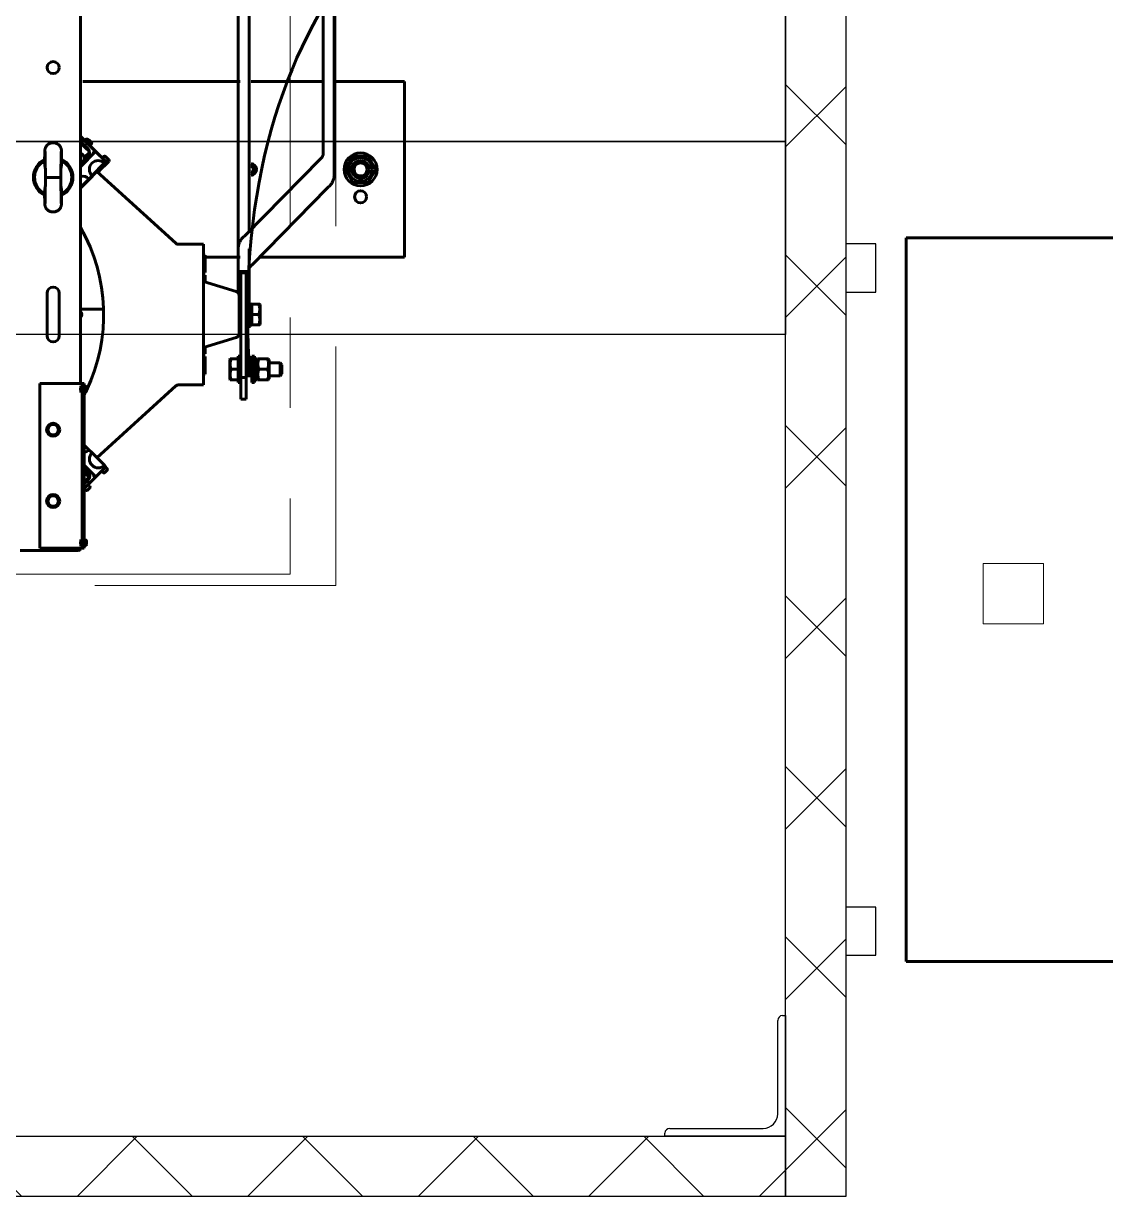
# Model space of a CAD drawing. Header units: millimetres. Extents: x 0 to 1680, y 0 to 594.
# Drawn here: x 119.78 to 137.73, y 479.83 to 499.33 of the extents above; entities that cross this region are included whole.
import ezdxf

# ---------------------------------------------------------------- set-up
doc = ezdxf.new("R2010")
doc.units = ezdxf.units.MM
for name, pattern in [('K5LT32792', [0]), ('K5LT32794', [0]), ('K5LT_AXLED', [13.35, 8.85, -1.5, 1.5, -1.5]), ('K5LT_BASIC', [0]), ('K5LT_DASHED', [6, 4, -2]), ('K5LT_REINFORCED', [0])]:
    doc.linetypes.add(name, pattern=pattern)
doc.layers.add('Системный слой', color=7, linetype='Continuous')
pattern_1 = [(45, (0, 0), (-1.4142136, 1.4142136), []), (135, (0, 0), (-1.4142136, -1.4142136), [])]

# ---------------------------------------------------------------- blocks, each defined once
blk = doc.blocks.new('U9')
at = {"layer": 'Системный слой', "color": 150, "linetype": 'K5LT_BASIC', "lineweight": 25, "true_color": 0x0080ff}
for p, q in [((100.018, 500.577), (132.418, 500.577)), ((100.018, 497.377), (100.018, 500.577)), ((132.418, 500.577), (132.418, 497.377)), ((132.418, 497.377), (100.018, 497.377))]:
    blk.add_line(p, q, dxfattribs=at)
blk = doc.blocks.new('U11')
at = {"layer": 'Системный слой', "color": 150, "linetype": 'K5LT_BASIC', "lineweight": 25, "true_color": 0x0080ff}
for p, q in [((100.018, 497.377), (132.418, 497.377)), ((100.018, 494.177), (100.018, 497.377)), ((132.418, 497.377), (132.418, 494.177)), ((132.418, 494.177), (100.018, 494.177))]:
    blk.add_line(p, q, dxfattribs=at)
blk = doc.blocks.new('U12')
at = {"layer": 'Системный слой', "color": 7, "linetype": 'K5LT_DASHED', "lineweight": 13}
for p, q in [((124.961, 517.973), (124.961, 490.013)), ((124.961, 490.013), (110.27, 490.013))]:
    blk.add_line(p, q, dxfattribs=at)
blk = doc.blocks.new('U92')
at = {"layer": 'Системный слой', "color": 5, "linetype": 'K5LT32792', "lineweight": 60, "true_color": 0x0000ff}
for p, q in [((139.418, 495.777), (134.418, 495.777)), ((134.418, 495.777), (134.418, 483.777)), ((139.418, 483.777), (139.418, 495.777)), ((134.418, 483.777), (139.418, 483.777))]:
    blk.add_line(p, q, dxfattribs=at)
blk = doc.blocks.new('U101')
at = {"layer": 'Системный слой', "color": 7, "linetype": 'K5LT_DASHED', "lineweight": 13}
for p, q in [((135.698, 490.377), (136.698, 490.377)), ((135.698, 489.377), (135.698, 490.377)), ((136.698, 490.377), (136.698, 489.377)), ((136.698, 489.377), (135.698, 489.377))]:
    blk.add_line(p, q, dxfattribs=at)
blk = doc.blocks.new('U119')
at = {"layer": 'Системный слой', "color": 30, "linetype": 'K5LT_AXLED', "lineweight": 13, "true_color": 0xff8000}
for p, q in [((124.204, 518.157), (124.204, 490.197)), ((124.204, 490.197), (109.512, 490.197))]:
    blk.add_line(p, q, dxfattribs=at)
blk = doc.blocks.new('U129')
at = {"layer": 'Системный слой'}
h = blk.add_hatch(dxfattribs=at)
h.set_pattern_fill('', angle=45, style=0, pattern_type=0)
h.set_pattern_definition(pattern_1)
h.paths.add_polyline_path([(133.418, 479.877), (133.418, 527.577), (132.418, 527.577), (132.418, 479.877)])
at = {"layer": 'Системный слой', "color": 150, "linetype": 'K5LT_BASIC', "lineweight": 25, "true_color": 0x0080ff}
for p, q in [((132.418, 480.877), (132.418, 527.577)), ((133.418, 527.577), (133.418, 479.877)), ((132.418, 479.877), (132.418, 480.877)), ((133.418, 479.877), (132.418, 479.877)), ((132.418, 479.877), (132.418, 479.877))]:
    blk.add_line(p, q, dxfattribs=at)
blk = doc.blocks.new('U131')
at = {"layer": 'Системный слой'}
h = blk.add_hatch(dxfattribs=at)
h.set_pattern_fill('', angle=45, style=0, pattern_type=0)
h.set_pattern_definition(pattern_1)
h.paths.add_polyline_path([(132.418, 479.877), (132.418, 480.877), (101.618, 480.877), (101.618, 479.877)])
at = {"layer": 'Системный слой', "color": 150, "linetype": 'K5LT_BASIC', "lineweight": 25, "true_color": 0x0080ff}
for p, q in [((101.618, 479.877), (101.618, 480.877)), ((101.618, 480.877), (132.418, 480.877)), ((132.418, 480.877), (132.418, 480.877)), ((132.418, 480.877), (132.418, 479.877)), ((132.418, 479.877), (101.618, 479.877)), ((132.418, 479.877), (132.418, 479.877))]:
    blk.add_line(p, q, dxfattribs=at)
blk = doc.blocks.new('U154')
at = {"layer": 'Системный слой', "color": 5, "linetype": 'K5LT32792', "lineweight": 60, "true_color": 0x0000ff}
for p, q in [((111.498, 498.187), (111.498, 498.369)), ((113.98, 498.369), (111.498, 498.369)), ((115.704, 498.369), (114.089, 498.369)), ((123.375, 498.369), (120.762, 498.369)), ((124.749, 498.369), (123.557, 498.369)), ((126.098, 498.369), (124.931, 498.369)), ((126.098, 498.187), (126.098, 498.369)), ((111.498, 495.639), (111.498, 498.187)), ((126.098, 496.678), (126.098, 498.187)), ((111.974, 496.913), (112.1, 497.132)), ((112.1, 497.132), (112.353, 497.132)), ((112.353, 497.132), (112.479, 496.913)), ((125.244, 497.132), (125.118, 496.913)), ((125.497, 497.132), (125.244, 497.132)), ((125.623, 496.913), (125.497, 497.132)), ((112.1, 496.695), (111.974, 496.913)), ((112.479, 496.913), (112.353, 496.695)), ((125.118, 496.913), (125.244, 496.695)), ((125.497, 496.695), (125.623, 496.913)), ((112.353, 496.695), (112.1, 496.695)), ((125.244, 496.695), (125.497, 496.695)), ((126.098, 495.639), (126.098, 496.678)), ((111.498, 495.457), (111.498, 495.639)), ((126.098, 495.457), (126.098, 495.639)), ((113.98, 495.457), (111.498, 495.457)), ((114.73, 495.457), (114.089, 495.457)), ((123.375, 495.457), (122.806, 495.457)), ((123.375, 495.457), (122.935, 495.457)), ((126.098, 495.457), (123.695, 495.457))]:
    blk.add_line(p, q, dxfattribs=at)
for centre, radius in [((112.226, 496.913), 0.273), ((112.226, 496.913), 0.197), ((112.226, 496.913), 0.146), ((112.226, 496.913), 0.109), ((125.37, 496.913), 0.273), ((125.37, 496.913), 0.197), ((125.37, 496.913), 0.146), ((125.37, 496.913), 0.109), ((112.226, 496.458), 0.1), ((125.37, 496.458), 0.1)]:
    blk.add_circle(centre, radius, dxfattribs=at)
at = {"layer": 'Системный слой', "color": 7, "linetype": 'K5LT32794', "lineweight": 18}
for centre, radius, start, end in [((112.226, 496.913), 0.126, 160, 70), ((125.37, 496.913), 0.126, 110, 20), ((114.053, 496.913), 0.0605, 306.2311, 53.7689), ((123.543, 496.913), 0.0605, 282.7897, 20)]:
    blk.add_arc(centre, radius, start, end, dxfattribs=at)
at = {"layer": 'Системный слой', "color": 5, "linetype": 'K5LT32792', "lineweight": 60, "true_color": 0x0000ff}
for centre, radius, start, end in [((114.053, 496.913), 0.1, 290.9248, 69.0752), ((123.543, 496.913), 0.1, 277.6873, 82.3127), ((114.053, 496.913), 0.1, 137.2031, 222.7969), ((114.053, 496.913), 0.0819, 153.7439, 206.2561), ((114.053, 496.913), 0.0819, 295.8813, 64.1187), ((114.053, 496.913), 0.0728, 299.411, 60.589), ((114.053, 496.913), 0.0501, 315.5847, 44.4153), ((123.543, 496.913), 0.0819, 279.4096, 80.5904), ((123.543, 496.913), 0.0728, 280.5987, 79.4013), ((123.543, 496.913), 0.05, 285.5175, 74.4825)]:
    blk.add_arc(centre, radius, start, end, dxfattribs=at)
blk = doc.blocks.new('U153')
at = {"layer": 'Системный слой', "color": 5, "linetype": 'K5LT32792', "lineweight": 60, "true_color": 0x0000ff}
for p, q in [((120.726, 514.617), (120.726, 493.359)), ((124.749, 511.363), (124.749, 497.172)), ((124.931, 511.363), (124.931, 497.172)), ((123.338, 503.392), (123.338, 495.195)), ((123.52, 503.392), (123.52, 495.863)), ((120.79, 497.399), (120.726, 497.463)), ((120.975, 497.209), (120.726, 497.451)), ((120.797, 497.392), (120.79, 497.399)), ((120.817, 497.413), (120.792, 497.387)), ((120.882, 497.375), (120.843, 497.413)), ((120.867, 497.399), (120.905, 497.36)), ((120.726, 497.375), (120.845, 497.259)), ((120.872, 497.208), (120.726, 497.349)), ((120.726, 496.953), (120.975, 497.209)), ((120.726, 497.19), (120.766, 497.151)), ((120.787, 497.108), (120.873, 497.196)), ((120.882, 497.35), (120.857, 497.324)), ((120.88, 497.309), (120.861, 497.328)), ((120.876, 497.305), (120.88, 497.309)), ((120.88, 497.309), (120.905, 497.335)), ((120.905, 497.283), (120.88, 497.309)), ((121.079, 497.109), (120.905, 497.283)), ((120.975, 497.209), (121.144, 497.045)), ((120.413, 497.04), (120.413, 497.038)), ((120.767, 497.048), (120.726, 497.005)), ((120.752, 497.006), (120.726, 496.979)), ((120.847, 497.13), (120.809, 497.091)), ((121.119, 497.019), (120.916, 496.81)), ((121.053, 496.904), (121.169, 497.019)), ((121.086, 497.102), (121.079, 497.109)), ((121.111, 497.128), (121.086, 497.102)), ((121.1, 496.999), (121.107, 496.993)), ((121.113, 496.999), (121.106, 497.006)), ((121.113, 496.999), (121.107, 496.993)), ((121.119, 497.006), (121.113, 497.012)), ((121.119, 497.006), (121.113, 496.999)), ((121.144, 497.045), (121.119, 497.019)), ((121.132, 497.019), (121.119, 497.006)), ((121.125, 497.025), (121.132, 497.019)), ((121.138, 497.025), (121.132, 497.032)), ((121.138, 497.025), (121.132, 497.019)), ((121.176, 497.09), (121.137, 497.128)), ((121.145, 497.032), (121.138, 497.038)), ((121.145, 497.032), (121.138, 497.025)), ((121.151, 497.038), (121.144, 497.045)), ((121.151, 497.038), (121.145, 497.032)), ((121.151, 497.038), (121.176, 497.065)), ((121.169, 497.019), (121.151, 497.038)), ((121.195, 497.071), (121.156, 497.109)), ((121.169, 497.019), (121.195, 497.045)), ((123.455, 495.815), (124.704, 497.089)), ((124.931, 496.82), (124.931, 497.172)), ((120.916, 496.81), (120.866, 496.757)), ((121.075, 496.96), (120.872, 496.751)), ((122.308, 495.689), (120.997, 496.88)), ((121.015, 496.865), (121.014, 496.864)), ((121.015, 496.865), (121.041, 496.891)), ((121.041, 496.891), (121.024, 496.907)), ((121.036, 496.92), (121.053, 496.904)), ((121.053, 496.904), (121.041, 496.891)), ((121.075, 496.96), (121.068, 496.966)), ((121.075, 496.973), (121.081, 496.967)), ((121.081, 496.967), (121.075, 496.96)), ((121.087, 496.973), (121.081, 496.979)), ((121.087, 496.973), (121.081, 496.967)), ((121.094, 496.98), (121.087, 496.986)), ((121.094, 496.98), (121.087, 496.973)), ((121.107, 496.993), (121.094, 496.98)), ((120.143, 496.781), (120.398, 496.781)), ((120.382, 496.781), (120.159, 496.781)), ((120.866, 496.757), (120.726, 496.613)), ((120.809, 496.686), (120.726, 496.6)), ((120.809, 496.686), (120.802, 496.692)), ((120.815, 496.692), (120.808, 496.699)), ((120.815, 496.692), (120.809, 496.686)), ((120.828, 496.705), (120.815, 496.692)), ((120.821, 496.712), (120.828, 496.705)), ((120.834, 496.712), (120.828, 496.718)), ((120.834, 496.712), (120.828, 496.705)), ((120.84, 496.718), (120.834, 496.725)), ((120.84, 496.718), (120.834, 496.712)), ((120.853, 496.731), (120.84, 496.718)), ((120.847, 496.738), (120.853, 496.731)), ((120.859, 496.738), (120.853, 496.744)), ((120.859, 496.738), (120.853, 496.731)), ((120.866, 496.744), (120.859, 496.751)), ((120.866, 496.744), (120.859, 496.738)), ((120.866, 496.757), (120.872, 496.751)), ((120.872, 496.751), (120.866, 496.744)), ((120.413, 496.521), (120.413, 496.523)), ((123.566, 495.326), (124.815, 496.6)), ((122.765, 495.671), (122.356, 495.671)), ((122.765, 493.341), (122.765, 495.671)), ((122.765, 495.493), (122.774, 495.493)), ((122.774, 495.493), (122.774, 495.202)), ((122.774, 495.493), (122.792, 495.493)), ((122.792, 495.493), (122.792, 495.202)), ((123.338, 495.596), (123.338, 495.195)), ((123.52, 495.596), (123.52, 495.195)), ((122.765, 495.202), (122.792, 495.202)), ((122.765, 495.202), (122.774, 495.202)), ((122.765, 495.156), (122.792, 495.156)), ((122.765, 495.156), (122.774, 495.156)), ((122.765, 495.052), (123.305, 494.886)), ((122.792, 495.156), (122.792, 495.043)), ((123.338, 495.195), (123.338, 494.864)), ((123.384, 495.195), (123.384, 493.462)), ((123.466, 495.222), (123.393, 495.222)), ((123.393, 495.2), (123.466, 495.2)), ((123.475, 493.462), (123.475, 495.195)), ((123.52, 494.843), (123.52, 495.195)), ((120.171, 494.861), (120.171, 494.151)), ((120.371, 494.151), (120.371, 494.861)), ((123.357, 494.816), (123.357, 494.195)), ((123.357, 494.621), (123.357, 494.737)), ((123.357, 494.67), (123.384, 494.67)), ((123.475, 494.724), (123.52, 494.724)), ((123.52, 494.843), (123.52, 494.724)), ((123.52, 494.724), (123.52, 494.287)), ((123.566, 494.68), (123.566, 494.679)), ((123.566, 494.679), (123.682, 494.679)), ((123.566, 494.679), (123.566, 494.614)), ((123.682, 494.679), (123.697, 494.679)), ((123.697, 494.679), (123.702, 494.67)), ((123.702, 494.506), (123.702, 494.67)), ((121.108, 494.597), (120.726, 494.597)), ((123.357, 494.39), (123.357, 494.621)), ((123.566, 494.614), (123.566, 494.57)), ((123.566, 494.57), (123.566, 494.506)), ((123.566, 494.506), (123.682, 494.506)), ((123.566, 494.506), (123.566, 494.441)), ((123.702, 494.341), (123.702, 494.506)), ((123.357, 494.275), (123.357, 494.39)), ((123.357, 494.342), (123.384, 494.342)), ((123.475, 494.287), (123.52, 494.287)), ((123.52, 494.331), (123.566, 494.331)), ((123.566, 494.441), (123.566, 494.397)), ((123.566, 494.397), (123.566, 494.333)), ((123.566, 494.333), (123.682, 494.333)), ((123.566, 494.333), (123.566, 494.331)), ((123.697, 494.333), (123.682, 494.333)), ((123.697, 494.333), (123.702, 494.341)), ((122.765, 493.96), (123.305, 494.126)), ((122.774, 493.963), (122.774, 493.855)), ((122.792, 493.968), (122.792, 493.855)), ((122.765, 493.855), (122.792, 493.855)), ((122.765, 493.855), (122.774, 493.855)), ((122.765, 493.81), (122.792, 493.81)), ((122.765, 493.81), (122.774, 493.81)), ((122.792, 493.81), (122.792, 493.591)), ((123.207, 493.77), (123.202, 493.761)), ((123.202, 493.761), (123.202, 493.597)), ((123.207, 493.77), (123.222, 493.77)), ((123.338, 493.77), (123.222, 493.77)), ((123.338, 493.379), (123.338, 493.815)), ((123.384, 493.815), (123.338, 493.815)), ((123.475, 493.706), (123.566, 493.706)), ((123.52, 493.706), (123.52, 493.488)), ((123.566, 493.379), (123.566, 493.815)), ((123.611, 493.815), (123.566, 493.815)), ((123.611, 493.379), (123.611, 493.815)), ((123.657, 493.771), (123.657, 493.422)), ((123.657, 493.753), (123.667, 493.77)), ((123.667, 493.77), (123.682, 493.77)), ((123.682, 493.77), (123.828, 493.77)), ((123.828, 493.77), (123.844, 493.77)), ((123.844, 493.77), (123.854, 493.753)), ((123.854, 493.597), (123.854, 493.753)), ((123.854, 493.706), (124.035, 493.706)), ((124.035, 493.706), (124.066, 493.674)), ((124.035, 493.706), (124.035, 493.488)), ((122.765, 493.518), (122.792, 493.518)), ((122.792, 493.591), (122.792, 493.518)), ((123.202, 493.597), (123.202, 493.433)), ((123.338, 493.597), (123.222, 493.597)), ((123.475, 493.488), (123.566, 493.488)), ((123.682, 493.597), (123.828, 493.597)), ((123.854, 493.441), (123.854, 493.597)), ((123.854, 493.488), (124.035, 493.488)), ((124.035, 493.488), (124.066, 493.52)), ((124.066, 493.674), (124.066, 493.52)), ((120.052, 490.629), (120.052, 493.359)), ((120.052, 493.359), (120.717, 493.359)), ((120.717, 493.359), (120.753, 493.359)), ((120.731, 493.323), (120.733, 493.323)), ((120.731, 493.323), (120.731, 493.251)), ((120.733, 493.323), (120.748, 493.297)), ((120.733, 493.323), (120.733, 493.251)), ((120.748, 493.297), (120.748, 493.259)), ((120.748, 493.297), (120.753, 493.297)), ((120.753, 493.359), (120.753, 493.268)), ((120.753, 493.359), (120.78, 493.359)), ((120.78, 490.629), (120.78, 493.359)), ((120.786, 493.359), (120.78, 493.359)), ((120.786, 490.629), (120.786, 493.359)), ((120.822, 493.297), (120.822, 493.259)), ((120.996, 492.131), (122.308, 493.322)), ((122.356, 493.341), (122.765, 493.341)), ((123.207, 493.424), (123.202, 493.433)), ((123.222, 493.424), (123.207, 493.424)), ((123.338, 493.424), (123.222, 493.424)), ((123.384, 493.379), (123.338, 493.379)), ((123.384, 493.462), (123.475, 493.462)), ((123.384, 493.1), (123.384, 493.462)), ((123.475, 493.1), (123.475, 493.462)), ((123.611, 493.379), (123.566, 493.379)), ((123.611, 493.422), (123.657, 493.422)), ((123.657, 493.441), (123.667, 493.424)), ((123.682, 493.424), (123.667, 493.424)), ((123.682, 493.424), (123.828, 493.424)), ((123.844, 493.424), (123.828, 493.424)), ((123.844, 493.424), (123.854, 493.441)), ((120.731, 493.284), (120.722, 493.284)), ((120.722, 493.284), (120.722, 493.284)), ((120.722, 493.252), (120.722, 493.284)), ((120.731, 493.252), (120.722, 493.252)), ((120.731, 493.251), (120.731, 493.214)), ((120.731, 493.214), (120.733, 493.214)), ((120.733, 493.251), (120.733, 493.214)), ((120.733, 493.214), (120.748, 493.239)), ((120.748, 493.259), (120.748, 493.239)), ((120.748, 493.239), (120.753, 493.239)), ((120.753, 490.72), (120.753, 493.268)), ((120.78, 490.72), (120.78, 493.268)), ((120.822, 493.259), (120.822, 493.239)), ((123.384, 493.1), (123.475, 493.1)), ((120.166, 492.595), (120.218, 492.686)), ((120.218, 492.504), (120.166, 492.595)), ((120.218, 492.686), (120.323, 492.686)), ((120.323, 492.686), (120.376, 492.595)), ((120.376, 492.595), (120.323, 492.504)), ((120.323, 492.504), (120.218, 492.504)), ((120.786, 492.341), (120.864, 492.263)), ((120.916, 492.211), (120.864, 492.263)), ((120.916, 492.211), (121.122, 492.005)), ((120.98, 491.812), (120.786, 492.006)), ((120.813, 491.928), (120.851, 491.889)), ((121.147, 491.979), (120.98, 491.812)), ((121.147, 491.979), (121.122, 492.005)), ((121.167, 491.947), (121.141, 491.973)), ((120.871, 491.806), (120.786, 491.89)), ((120.786, 491.618), (120.98, 491.812)), ((120.786, 491.721), (120.871, 491.806)), ((120.851, 491.761), (120.786, 491.695)), ((121.102, 491.883), (121.077, 491.909)), ((121.077, 491.909), (121.102, 491.883)), ((121.167, 491.922), (121.128, 491.883)), ((120.813, 491.593), (120.787, 491.619)), ((120.787, 491.619), (120.813, 491.593)), ((120.839, 491.593), (120.877, 491.632)), ((120.877, 491.658), (120.851, 491.683)), ((120.166, 491.412), (120.218, 491.503)), ((120.218, 491.321), (120.166, 491.412)), ((120.218, 491.503), (120.323, 491.503)), ((120.323, 491.503), (120.376, 491.412)), ((120.376, 491.412), (120.323, 491.321)), ((120.323, 491.321), (120.218, 491.321)), ((120.731, 490.775), (120.733, 490.775)), ((120.731, 490.775), (120.731, 490.703)), ((120.733, 490.775), (120.748, 490.749)), ((120.733, 490.775), (120.733, 490.703)), ((119.834, 490.593), (119.725, 490.593)), ((120.689, 490.593), (119.834, 490.593)), ((120.052, 490.629), (120.717, 490.629)), ((120.717, 490.629), (120.753, 490.629)), ((120.731, 490.736), (120.722, 490.736)), ((120.722, 490.736), (120.722, 490.736)), ((120.722, 490.704), (120.722, 490.736)), ((120.731, 490.704), (120.722, 490.704)), ((120.731, 490.703), (120.731, 490.666)), ((120.731, 490.666), (120.733, 490.666)), ((120.733, 490.703), (120.733, 490.666)), ((120.733, 490.666), (120.748, 490.691)), ((120.748, 490.749), (120.748, 490.711)), ((120.748, 490.749), (120.753, 490.749)), ((120.748, 490.711), (120.748, 490.691)), ((120.748, 490.691), (120.753, 490.691)), ((120.753, 490.72), (120.753, 490.629)), ((120.753, 490.629), (120.78, 490.629)), ((120.786, 490.629), (120.78, 490.629)), ((120.822, 490.749), (120.822, 490.711)), ((120.822, 490.711), (120.822, 490.691))]:
    blk.add_line(p, q, dxfattribs=at)
at = {"layer": 'Системный слой', "color": 7, "linetype": 'K5LT32794', "lineweight": 18}
for p, q in [((123.52, 493.689), (123.566, 493.689)), ((123.854, 493.689), (124.035, 493.689)), ((124.035, 493.689), (124.052, 493.689)), ((123.52, 493.505), (123.566, 493.505)), ((123.854, 493.505), (124.035, 493.505)), ((124.035, 493.505), (124.052, 493.505))]:
    blk.add_line(p, q, dxfattribs=at)
at = {"layer": 'Системный слой', "color": 5, "linetype": 'K5LT32792', "lineweight": 60, "true_color": 0x0000ff}
for centre, radius in [((120.271, 498.601), 0.1), ((120.271, 492.595), 0.109), ((120.271, 492.595), 0.0864), ((120.271, 491.412), 0.109), ((120.271, 491.412), 0.0864)]:
    blk.add_circle(centre, radius, dxfattribs=at)
for centre, radius, start, end in [((120.83, 497.4), 0.0182, 45.8685, 135.8685), ((120.854, 497.386), 0.0182, 45, 95.7072), ((120.782, 497.194), 0.091, 315.8685, 45.8685), ((120.869, 497.362), 0.0182, 315.8685, 45.8685), ((120.893, 497.348), 0.0182, 315, 45), ((120.949, 497.183), 0.0136, 45.8685, 225.8685), ((120.271, 496.781), 0.328, 115.5727, 244.4273), ((120.271, 496.781), 0.308, 117.359, 242.641), ((120.271, 496.781), 0.328, 0, 64.4273), ((120.271, 496.781), 0.308, 0, 62.641), ((120.713, 497.044), 0.0546, 315.8685, 4.0582), ((120.715, 497.099), 0.0728, 315.8685, 45.8685), ((120.744, 497.154), 0.091, 295.5387, 315.8685), ((120.797, 497.027), 0.0136, 45.8685, 225.8685), ((120.848, 497.079), 0.0136, 45.8685, 225.8685), ((121.018, 496.914), 0.146, 45.8685, 225.8685), ((120.898, 497.131), 0.0136, 45.8685, 225.8685), ((121.124, 497.115), 0.0182, 45.8685, 135.8685), ((121.143, 497.097), 0.0182, 45, 55.4738), ((121.163, 497.077), 0.0182, 315.8685, 45.8685), ((121.182, 497.058), 0.0182, 315, 45), ((120.746, 496.974), 0.0136, 45.8685, 225.8685), ((120.271, 496.781), 0.328, 295.5727, 0), ((120.271, 496.781), 0.308, 297.359, 0), ((120.764, 496.653), 0.146, 45.8685, 105.2542), ((118.197, 494.506), 2.912, 334.3642, 29.7224), ((120.719, 496.053), 0.136, 273.0572, 280.4387), ((122.356, 495.743), 0.0728, 227.7506, 270), ((120.271, 494.861), 0.1, 0, 180), ((123.284, 494.816), 0.0728, 0, 72.9), ((123.284, 494.816), 0.0728, 41.4096, 72.9), ((120.654, 494.506), 0.091, 321.8823, 38.1177), ((120.271, 494.151), 0.1, 180, 0), ((123.284, 494.195), 0.0728, 287.1, 0), ((123.284, 494.195), 0.0728, 287.1, 0), ((120.804, 493.297), 0.0182, 0, 180), ((122.356, 493.268), 0.0728, 90, 132.2494), ((120.804, 493.239), 0.0182, 180, 0), ((118.197, 494.506), 2.912, 332.7557, 333.8439), ((120.761, 492.365), 0.146, 279.7154, 315), ((121.019, 492.108), 0.146, 135, 315), ((120.8, 491.992), 0.0137, 135, 315), ((120.719, 491.919), 0.0728, 336.6565, 23.3435), ((120.748, 491.864), 0.091, 45, 65.3298), ((120.851, 491.941), 0.0137, 135, 315), ((121.154, 491.934), 0.0182, 315, 45), ((120.787, 491.825), 0.091, 315, 45), ((120.903, 491.889), 0.0137, 135, 315), ((120.954, 491.838), 0.0137, 135, 315), ((121.115, 491.896), 0.0182, 225, 315), ((120.826, 491.606), 0.0182, 225, 315), ((120.864, 491.645), 0.0182, 315, 45), ((120.804, 490.749), 0.0182, 0, 180), ((120.689, 490.629), 0.0364, 270, 0), ((120.804, 490.691), 0.0182, 180, 0)]:
    blk.add_arc(centre, radius, start, end, dxfattribs=at)
for centre, major_axis, ratio, start_param, end_param in [((123.393, 495.195), (-0.0546, 0), 0.496168, 4.712389, 6.283185), ((123.466, 495.195), (0.0546, 0), 0.496168, 0, 1.570796), ((123.393, 494.843), (-0.0546, 0), 0.496168, 0.832749, 1.403348), ((123.466, 494.843), (0.0546, 0), 0.496168, 4.879837, 6.283185), ((123.59, 494.506), (0.48, 0), 0.36397, 1.62042, 1.71569), ((123.497, 494.506), (0.48, 0), 0.36397, 1.473648, 1.521173), ((123.681, 493.597), (0.48, 0), 0.36397, 1.62042, 1.71569), ((123.588, 493.597), (0.48, 0), 0.36397, 1.473648, 1.521173)]:
    blk.add_ellipse(centre, major_axis=major_axis, ratio=ratio, start_param=start_param, end_param=end_param, dxfattribs=at)
for points, knots in [([(120.129, 497.04), (120.129, 497.046), (120.129, 497.051), (120.129, 497.07), (120.13, 497.083), (120.13, 497.107), (120.13, 497.119), (120.131, 497.14), (120.131, 497.15), (120.131, 497.168), (120.132, 497.177), (120.132, 497.192), (120.132, 497.198), (120.133, 497.21), (120.133, 497.215), (120.133, 497.224), (120.134, 497.228), (120.134, 497.234), (120.134, 497.235), (120.135, 497.238), (120.135, 497.24), (120.135, 497.245), (120.136, 497.246), (120.136, 497.249), (120.137, 497.251), (120.137, 497.254), (120.138, 497.256), (120.139, 497.26), (120.14, 497.262), (120.141, 497.266), (120.141, 497.267), (120.143, 497.271), (120.144, 497.273), (120.145, 497.277), (120.147, 497.28), (120.149, 497.284), (120.15, 497.287), (120.154, 497.293), (120.157, 497.297), (120.16, 497.301), (120.161, 497.302), (120.162, 497.304), (120.164, 497.305), (120.167, 497.31), (120.17, 497.313), (120.173, 497.316), (120.174, 497.316), (120.176, 497.318), (120.177, 497.319), (120.18, 497.322), (120.182, 497.323), (120.188, 497.328), (120.193, 497.332), (120.199, 497.335), (120.199, 497.335), (120.201, 497.336), (120.201, 497.336), (120.204, 497.338), (120.205, 497.338), (120.209, 497.34), (120.211, 497.341), (120.218, 497.344), (120.224, 497.346), (120.234, 497.35), (120.24, 497.351), (120.251, 497.353), (120.257, 497.353), (120.268, 497.354), (120.274, 497.354), (120.285, 497.353), (120.291, 497.353), (120.302, 497.351), (120.308, 497.349), (120.319, 497.346), (120.324, 497.344), (120.334, 497.339), (120.34, 497.337), (120.349, 497.331), (120.354, 497.328), (120.359, 497.324), (120.359, 497.324), (120.36, 497.323), (120.361, 497.322), (120.363, 497.32), (120.364, 497.319), (120.367, 497.317), (120.369, 497.315), (120.375, 497.309), (120.379, 497.305), (120.385, 497.297), (120.388, 497.293), (120.393, 497.284), (120.395, 497.28), (120.398, 497.273), (120.399, 497.271), (120.401, 497.267), (120.401, 497.265), (120.402, 497.261), (120.403, 497.259), (120.404, 497.256), (120.404, 497.254), (120.405, 497.25), (120.406, 497.248), (120.406, 497.245), (120.406, 497.244), (120.407, 497.242), (120.407, 497.241), (120.407, 497.238), (120.407, 497.237), (120.408, 497.234), (120.408, 497.233), (120.408, 497.229), (120.408, 497.227), (120.409, 497.221), (120.409, 497.217), (120.409, 497.208), (120.409, 497.202), (120.41, 497.189), (120.41, 497.182), (120.41, 497.166), (120.411, 497.157), (120.411, 497.137), (120.411, 497.127), (120.412, 497.104), (120.412, 497.092), (120.412, 497.067), (120.413, 497.054), (120.413, 497.04)], [0, 0, 0, 0, 0.017176, 0.017176, 0.060189, 0.060189, 0.103031, 0.103031, 0.145607, 0.145607, 0.187776, 0.187776, 0.229214, 0.229214, 0.269265, 0.269265, 0.306287, 0.306287, 0.316766, 0.316766, 0.331254, 0.331254, 0.338433, 0.338433, 0.344351, 0.344351, 0.35027, 0.35027, 0.356188, 0.356188, 0.361322, 0.361322, 0.366455, 0.366455, 0.373597, 0.373597, 0.380738, 0.380738, 0.392058, 0.392058, 0.394507, 0.394507, 0.399406, 0.399406, 0.409203, 0.409203, 0.411209, 0.411209, 0.415366, 0.415366, 0.421362, 0.421362, 0.436111, 0.436111, 0.437601, 0.437601, 0.439779, 0.439779, 0.444222, 0.444222, 0.449945, 0.449945, 0.464388, 0.464388, 0.478644, 0.478644, 0.492934, 0.492934, 0.507282, 0.507282, 0.521702, 0.521702, 0.536183, 0.536183, 0.550605, 0.550605, 0.564958, 0.564958, 0.579205, 0.579205, 0.580711, 0.580711, 0.582894, 0.582894, 0.587406, 0.587406, 0.593111, 0.593111, 0.607745, 0.607745, 0.620022, 0.620022, 0.632298, 0.632298, 0.639528, 0.639528, 0.644784, 0.644784, 0.65004, 0.65004, 0.656718, 0.656718, 0.663396, 0.663396, 0.670074, 0.670074, 0.67518, 0.67518, 0.685394, 0.685394, 0.6957, 0.6957, 0.716312, 0.716312, 0.751075, 0.751075, 0.790029, 0.790029, 0.830998, 0.830998, 0.8729, 0.8729, 0.915279, 0.915279, 0.957968, 0.957968, 1, 1, 1, 1]), ([(120.143, 496.781), (120.143, 496.798), (120.143, 496.815), (120.143, 496.845), (120.142, 496.859), (120.142, 496.888), (120.142, 496.905), (120.141, 496.937), (120.141, 496.953), (120.141, 496.984), (120.14, 496.999), (120.14, 497.028), (120.14, 497.042), (120.139, 497.069), (120.139, 497.081), (120.139, 497.105), (120.138, 497.116), (120.138, 497.137), (120.138, 497.147), (120.137, 497.164), (120.137, 497.172), (120.137, 497.186), (120.137, 497.192), (120.136, 497.201), (120.136, 497.205), (120.136, 497.21), (120.136, 497.211), (120.136, 497.211)], [0, 0, 0, 0, 0.08232, 0.08232, 0.1467, 0.1467, 0.228852, 0.228852, 0.310923, 0.310923, 0.392854, 0.392854, 0.474577, 0.474577, 0.556012, 0.556012, 0.637073, 0.637073, 0.717469, 0.717469, 0.796934, 0.796934, 0.874791, 0.874791, 0.949492, 0.949492, 1, 1, 1, 1]), ([(120.398, 496.781), (120.398, 496.798), (120.399, 496.815), (120.399, 496.845), (120.399, 496.859), (120.4, 496.888), (120.4, 496.905), (120.4, 496.937), (120.401, 496.953), (120.401, 496.984), (120.401, 496.999), (120.402, 497.028), (120.402, 497.042), (120.402, 497.069), (120.403, 497.081), (120.403, 497.105), (120.403, 497.116), (120.404, 497.137), (120.404, 497.147), (120.404, 497.164), (120.404, 497.172), (120.405, 497.186), (120.405, 497.192), (120.405, 497.201), (120.406, 497.205), (120.406, 497.21), (120.406, 497.211), (120.406, 497.211)], [0, 0, 0, 0, 0.08232, 0.08232, 0.1467, 0.1467, 0.228852, 0.228852, 0.310923, 0.310923, 0.392854, 0.392854, 0.474577, 0.474577, 0.556012, 0.556012, 0.637073, 0.637073, 0.717469, 0.717469, 0.796934, 0.796934, 0.874791, 0.874791, 0.949492, 0.949492, 1, 1, 1, 1]), ([(120.142, 496.923), (120.14, 496.929), (120.139, 496.937), (120.137, 496.951), (120.135, 496.961), (120.134, 496.971), (120.132, 496.981), (120.131, 496.992), (120.13, 497.003), (120.129, 497.012), (120.129, 497.021), (120.129, 497.031), (120.129, 497.037), (120.129, 497.04)], [0, 0, 0, 0, 0.15286, 0.221509, 0.353653, 0.416952, 0.479469, 0.596165, 0.701499, 0.749591, 0.83811, 0.919653, 1, 1, 1, 1]), ([(120.413, 497.038), (120.413, 497.034), (120.413, 497.027), (120.412, 497.016), (120.412, 497.007), (120.411, 496.996), (120.41, 496.988), (120.409, 496.976), (120.407, 496.965), (120.405, 496.952), (120.403, 496.941), (120.402, 496.93), (120.4, 496.924), (120.4, 496.923)], [0, 0, 0, 0, 0.109932, 0.187227, 0.269626, 0.357006, 0.450814, 0.501137, 0.662124, 0.719776, 0.837731, 0.961119, 1, 1, 1, 1]), ([(124.704, 497.089), (124.707, 497.092), (124.711, 497.095), (124.718, 497.101), (124.721, 497.104), (124.726, 497.11), (124.729, 497.113), (124.734, 497.12), (124.736, 497.123), (124.739, 497.13), (124.741, 497.133), (124.744, 497.14), (124.745, 497.143), (124.747, 497.15), (124.748, 497.153), (124.749, 497.16), (124.749, 497.163), (124.749, 497.169), (124.749, 497.17), (124.749, 497.172)], [0, 0, 0, 0, 0.126769, 0.126769, 0.250475, 0.250475, 0.371301, 0.371301, 0.489492, 0.489492, 0.605358, 0.605358, 0.719281, 0.719281, 0.831696, 0.831696, 0.943082, 0.943082, 1, 1, 1, 1]), ([(124.815, 496.6), (124.824, 496.607), (124.832, 496.614), (124.848, 496.628), (124.856, 496.636), (124.87, 496.652), (124.876, 496.66), (124.888, 496.677), (124.894, 496.685), (124.903, 496.703), (124.908, 496.712), (124.915, 496.73), (124.918, 496.739), (124.924, 496.758), (124.926, 496.767), (124.929, 496.786), (124.93, 496.795), (124.931, 496.81), (124.931, 496.815), (124.931, 496.82)], [0, 0, 0, 0, 0.124142, 0.124142, 0.246089, 0.246089, 0.365894, 0.365894, 0.483728, 0.483728, 0.599809, 0.599809, 0.714409, 0.714409, 0.827845, 0.827845, 0.940477, 0.940477, 1, 1, 1, 1]), ([(120.142, 496.639), (120.14, 496.633), (120.139, 496.624), (120.137, 496.611), (120.135, 496.6), (120.134, 496.59), (120.132, 496.581), (120.131, 496.57), (120.13, 496.559), (120.129, 496.549), (120.129, 496.541), (120.129, 496.531), (120.129, 496.525), (120.129, 496.521)], [0, 0, 0, 0, 0.15286, 0.221509, 0.353653, 0.416952, 0.479469, 0.596165, 0.701499, 0.749591, 0.83811, 0.919653, 1, 1, 1, 1]), ([(120.143, 496.781), (120.143, 496.764), (120.143, 496.746), (120.143, 496.716), (120.142, 496.703), (120.142, 496.673), (120.142, 496.657), (120.141, 496.624), (120.141, 496.608), (120.141, 496.577), (120.14, 496.562), (120.14, 496.533), (120.14, 496.52), (120.139, 496.493), (120.139, 496.48), (120.139, 496.456), (120.138, 496.445), (120.138, 496.424), (120.138, 496.415), (120.137, 496.397), (120.137, 496.389), (120.137, 496.376), (120.137, 496.37), (120.136, 496.36), (120.136, 496.356), (120.136, 496.352), (120.136, 496.351), (120.136, 496.35)], [0, 0, 0, 0, 0.08232, 0.08232, 0.1467, 0.1467, 0.228852, 0.228852, 0.310923, 0.310923, 0.392854, 0.392854, 0.474577, 0.474577, 0.556012, 0.556012, 0.637073, 0.637073, 0.717469, 0.717469, 0.796934, 0.796934, 0.874791, 0.874791, 0.949492, 0.949492, 1, 1, 1, 1]), ([(120.398, 496.781), (120.398, 496.764), (120.399, 496.746), (120.399, 496.716), (120.399, 496.703), (120.4, 496.673), (120.4, 496.657), (120.4, 496.624), (120.401, 496.608), (120.401, 496.577), (120.401, 496.562), (120.402, 496.533), (120.402, 496.52), (120.402, 496.493), (120.403, 496.48), (120.403, 496.456), (120.403, 496.445), (120.404, 496.424), (120.404, 496.415), (120.404, 496.397), (120.404, 496.389), (120.405, 496.376), (120.405, 496.37), (120.405, 496.36), (120.406, 496.356), (120.406, 496.352), (120.406, 496.351), (120.406, 496.35)], [0, 0, 0, 0, 0.08232, 0.08232, 0.1467, 0.1467, 0.228852, 0.228852, 0.310923, 0.310923, 0.392854, 0.392854, 0.474577, 0.474577, 0.556012, 0.556012, 0.637073, 0.637073, 0.717469, 0.717469, 0.796934, 0.796934, 0.874791, 0.874791, 0.949492, 0.949492, 1, 1, 1, 1]), ([(120.413, 496.523), (120.413, 496.527), (120.413, 496.535), (120.412, 496.545), (120.412, 496.555), (120.411, 496.565), (120.41, 496.574), (120.409, 496.586), (120.407, 496.596), (120.405, 496.609), (120.403, 496.62), (120.402, 496.631), (120.4, 496.637), (120.4, 496.639)], [0, 0, 0, 0, 0.109932, 0.187227, 0.269626, 0.357006, 0.450814, 0.501137, 0.662124, 0.719776, 0.837731, 0.961119, 1, 1, 1, 1]), ([(120.129, 496.521), (120.129, 496.516), (120.129, 496.51), (120.129, 496.491), (120.13, 496.479), (120.13, 496.454), (120.13, 496.443), (120.131, 496.421), (120.131, 496.411), (120.131, 496.393), (120.132, 496.385), (120.132, 496.37), (120.132, 496.363), (120.133, 496.351), (120.133, 496.346), (120.133, 496.337), (120.134, 496.333), (120.134, 496.328), (120.134, 496.326), (120.135, 496.323), (120.135, 496.321), (120.135, 496.317), (120.136, 496.315), (120.136, 496.312), (120.137, 496.31), (120.137, 496.307), (120.138, 496.305), (120.139, 496.301), (120.14, 496.299), (120.141, 496.296), (120.141, 496.294), (120.143, 496.29), (120.144, 496.289), (120.145, 496.284), (120.147, 496.282), (120.149, 496.277), (120.15, 496.275), (120.154, 496.268), (120.157, 496.265), (120.16, 496.26), (120.161, 496.26), (120.162, 496.257), (120.164, 496.256), (120.167, 496.252), (120.17, 496.249), (120.173, 496.246), (120.174, 496.245), (120.176, 496.243), (120.177, 496.242), (120.18, 496.24), (120.182, 496.238), (120.188, 496.233), (120.193, 496.23), (120.199, 496.227), (120.199, 496.226), (120.201, 496.226), (120.201, 496.225), (120.204, 496.224), (120.205, 496.223), (120.209, 496.221), (120.211, 496.22), (120.218, 496.217), (120.224, 496.215), (120.234, 496.212), (120.24, 496.211), (120.251, 496.209), (120.257, 496.208), (120.268, 496.207), (120.274, 496.207), (120.285, 496.208), (120.291, 496.209), (120.302, 496.211), (120.308, 496.212), (120.319, 496.215), (120.324, 496.217), (120.334, 496.222), (120.34, 496.225), (120.349, 496.23), (120.354, 496.234), (120.359, 496.237), (120.359, 496.238), (120.36, 496.239), (120.361, 496.239), (120.363, 496.241), (120.364, 496.242), (120.367, 496.245), (120.369, 496.246), (120.375, 496.252), (120.379, 496.256), (120.385, 496.265), (120.388, 496.269), (120.393, 496.277), (120.395, 496.281), (120.398, 496.288), (120.399, 496.291), (120.401, 496.295), (120.401, 496.297), (120.402, 496.3), (120.403, 496.302), (120.404, 496.306), (120.404, 496.308), (120.405, 496.311), (120.406, 496.313), (120.406, 496.316), (120.406, 496.318), (120.407, 496.32), (120.407, 496.321), (120.407, 496.323), (120.407, 496.325), (120.408, 496.327), (120.408, 496.328), (120.408, 496.332), (120.408, 496.334), (120.409, 496.34), (120.409, 496.344), (120.409, 496.354), (120.409, 496.36), (120.41, 496.372), (120.41, 496.38), (120.41, 496.396), (120.411, 496.405), (120.411, 496.424), (120.411, 496.435), (120.412, 496.458), (120.412, 496.47), (120.412, 496.495), (120.413, 496.508), (120.413, 496.521)], [0, 0, 0, 0, 0.0171763, 0.0171763, 0.0601886, 0.0601886, 0.1030308, 0.1030308, 0.1456067, 0.1456067, 0.1877761, 0.1877761, 0.2292138, 0.2292138, 0.2692646, 0.2692646, 0.3062867, 0.3062867, 0.3167657, 0.3167657, 0.3312543, 0.3312543, 0.3384329, 0.3384329, 0.3443513, 0.3443513, 0.3502697, 0.3502697, 0.3561881, 0.3561881, 0.3613217, 0.3613217, 0.3664553, 0.3664553, 0.3735965, 0.3735965, 0.3807377, 0.3807377, 0.3920581, 0.3920581, 0.3945074, 0.3945074, 0.3994061, 0.3994061, 0.4092034, 0.4092034, 0.411209, 0.411209, 0.4153663, 0.4153663, 0.4213622, 0.4213622, 0.4361115, 0.4361115, 0.4376011, 0.4376011, 0.439779, 0.439779, 0.4442216, 0.4442216, 0.4499455, 0.4499455, 0.4643877, 0.4643877, 0.4786444, 0.4786444, 0.4929344, 0.4929344, 0.5072825, 0.5072825, 0.5217023, 0.5217023, 0.5361832, 0.5361832, 0.5506054, 0.5506054, 0.5649575, 0.5649575, 0.5792045, 0.5792045, 0.5807107, 0.5807107, 0.5828936, 0.5828936, 0.5874061, 0.5874061, 0.5931108, 0.5931108, 0.6077454, 0.6077454, 0.6200219, 0.6200219, 0.6322984, 0.6322984, 0.6395281, 0.6395281, 0.6447841, 0.6447841, 0.65004, 0.65004, 0.6567179, 0.6567179, 0.6633958, 0.6633958, 0.6700737, 0.6700737, 0.6751805, 0.6751805, 0.6853941, 0.6853941, 0.6957002, 0.6957002, 0.7163124, 0.7163124, 0.7510746, 0.7510746, 0.7900292, 0.7900292, 0.8309976, 0.8309976, 0.8729, 0.8729, 0.915279, 0.915279, 0.9579675, 0.9579675, 1, 1, 1, 1]), ([(123.455, 495.815), (123.446, 495.809), (123.438, 495.802), (123.422, 495.787), (123.414, 495.779), (123.4, 495.764), (123.394, 495.756), (123.382, 495.739), (123.376, 495.73), (123.367, 495.713), (123.362, 495.704), (123.355, 495.686), (123.351, 495.676), (123.346, 495.658), (123.344, 495.648), (123.341, 495.63), (123.339, 495.62), (123.339, 495.606), (123.338, 495.601), (123.338, 495.596)], [0, 0, 0, 0, 0.124122, 0.124122, 0.246069, 0.246069, 0.365874, 0.365874, 0.483708, 0.483708, 0.599789, 0.599789, 0.714388, 0.714388, 0.827826, 0.827826, 0.94046, 0.94046, 1, 1, 1, 1]), ([(123.566, 495.326), (123.562, 495.324), (123.559, 495.321), (123.552, 495.315), (123.549, 495.311), (123.544, 495.305), (123.541, 495.302), (123.536, 495.295), (123.534, 495.292), (123.531, 495.285), (123.529, 495.282), (123.526, 495.275), (123.525, 495.272), (123.523, 495.265), (123.522, 495.262), (123.521, 495.255), (123.521, 495.252), (123.52, 495.247), (123.52, 495.245), (123.52, 495.243)], [0, 0, 0, 0, 0.126678, 0.126678, 0.250385, 0.250385, 0.371214, 0.371214, 0.489408, 0.489408, 0.605281, 0.605281, 0.719214, 0.719214, 0.83164, 0.83164, 0.943037, 0.943037, 1, 1, 1, 1]), ([(123.682, 494.506), (123.684, 494.512), (123.687, 494.521), (123.691, 494.536), (123.694, 494.549), (123.695, 494.56), (123.696, 494.57), (123.697, 494.579), (123.698, 494.589), (123.697, 494.599), (123.697, 494.609), (123.696, 494.62), (123.694, 494.633), (123.69, 494.654), (123.685, 494.669), (123.682, 494.679)], [0, 0, 0, 0, 0.104989, 0.173793, 0.256289, 0.331236, 0.361573, 0.423373, 0.484181, 0.54145, 0.595653, 0.648964, 0.727694, 0.829365, 1, 1, 1, 1]), ([(123.682, 494.333), (123.684, 494.339), (123.687, 494.349), (123.691, 494.363), (123.694, 494.376), (123.695, 494.387), (123.696, 494.397), (123.697, 494.406), (123.698, 494.416), (123.697, 494.426), (123.697, 494.436), (123.696, 494.447), (123.694, 494.46), (123.69, 494.481), (123.685, 494.496), (123.682, 494.506)], [0, 0, 0, 0, 0.104989, 0.173793, 0.256289, 0.331236, 0.361573, 0.423373, 0.484181, 0.54145, 0.595653, 0.648964, 0.727694, 0.829365, 1, 1, 1, 1]), ([(123.222, 493.77), (123.22, 493.764), (123.217, 493.754), (123.214, 493.739), (123.211, 493.726), (123.209, 493.716), (123.208, 493.706), (123.207, 493.697), (123.207, 493.686), (123.207, 493.676), (123.207, 493.667), (123.209, 493.656), (123.21, 493.642), (123.215, 493.622), (123.219, 493.607), (123.222, 493.597)], [0, 0, 0, 0, 0.104989, 0.173793, 0.256289, 0.331236, 0.361573, 0.423373, 0.484181, 0.54145, 0.595653, 0.648964, 0.727694, 0.829365, 1, 1, 1, 1]), ([(123.682, 493.77), (123.679, 493.76), (123.675, 493.745), (123.671, 493.727), (123.669, 493.715), (123.668, 493.704), (123.667, 493.694), (123.667, 493.685), (123.667, 493.675), (123.668, 493.665), (123.669, 493.655), (123.67, 493.643), (123.674, 493.624), (123.679, 493.608), (123.682, 493.597)], [0, 0, 0, 0, 0.173201, 0.25874, 0.32264, 0.38205, 0.436164, 0.49224, 0.549684, 0.607523, 0.664985, 0.721983, 0.806425, 1, 1, 1, 1]), ([(123.828, 493.597), (123.831, 493.607), (123.836, 493.621), (123.84, 493.64), (123.841, 493.652), (123.843, 493.662), (123.843, 493.672), (123.844, 493.682), (123.843, 493.692), (123.843, 493.702), (123.842, 493.712), (123.84, 493.724), (123.836, 493.743), (123.832, 493.759), (123.828, 493.77)], [0, 0, 0, 0, 0.173201, 0.25874, 0.32264, 0.38205, 0.436164, 0.49224, 0.549684, 0.607523, 0.664985, 0.721983, 0.806425, 1, 1, 1, 1]), ([(123.222, 493.597), (123.22, 493.591), (123.217, 493.581), (123.214, 493.567), (123.211, 493.554), (123.209, 493.543), (123.208, 493.533), (123.207, 493.524), (123.207, 493.513), (123.207, 493.503), (123.207, 493.494), (123.209, 493.483), (123.21, 493.469), (123.215, 493.449), (123.219, 493.434), (123.222, 493.424)], [0, 0, 0, 0, 0.104989, 0.173793, 0.256289, 0.331236, 0.361573, 0.423373, 0.484181, 0.54145, 0.595653, 0.648964, 0.727694, 0.829365, 1, 1, 1, 1]), ([(123.682, 493.597), (123.679, 493.587), (123.675, 493.573), (123.671, 493.554), (123.669, 493.542), (123.668, 493.532), (123.667, 493.522), (123.667, 493.512), (123.667, 493.502), (123.668, 493.492), (123.669, 493.482), (123.67, 493.47), (123.674, 493.451), (123.679, 493.435), (123.682, 493.424)], [0, 0, 0, 0, 0.173201, 0.25874, 0.32264, 0.38205, 0.436164, 0.49224, 0.549684, 0.607523, 0.664985, 0.721983, 0.806425, 1, 1, 1, 1]), ([(123.828, 493.424), (123.831, 493.434), (123.836, 493.448), (123.84, 493.467), (123.841, 493.479), (123.843, 493.49), (123.843, 493.499), (123.844, 493.509), (123.843, 493.519), (123.843, 493.529), (123.842, 493.539), (123.84, 493.551), (123.836, 493.57), (123.832, 493.586), (123.828, 493.597)], [0, 0, 0, 0, 0.173201, 0.25874, 0.32264, 0.38205, 0.436164, 0.49224, 0.549684, 0.607523, 0.664985, 0.721983, 0.806425, 1, 1, 1, 1])]:
    blk.add_open_spline(points, degree=3, knots=knots, dxfattribs=at)
at = {"layer": 'Системный слой'}
blk.add_blockref('U154', (0, 0), dxfattribs=at)
blk = doc.blocks.new('U152')
at = {"layer": 'Системный слой'}
blk.add_blockref('U153', (0, 0), dxfattribs=at)
blk = doc.blocks.new('U1129')
at = {"layer": 'Системный слой', "color": 150, "linetype": 'K5LT_BASIC', "lineweight": 25, "true_color": 0x0080ff}
for p, q in [((132.288, 481.247), (132.288, 482.797)), ((132.368, 482.877), (132.418, 482.877)), ((132.418, 482.877), (132.418, 480.877)), ((130.498, 481.007), (132.048, 481.007)), ((130.418, 480.877), (130.418, 480.927)), ((132.418, 480.877), (130.418, 480.877))]:
    blk.add_line(p, q, dxfattribs=at)
for centre, radius, start, end in [((132.368, 482.797), 0.08, 90, 180), ((132.048, 481.247), 0.24, 270, 0), ((130.498, 480.927), 0.08, 90, 180)]:
    blk.add_arc(centre, radius, start, end, dxfattribs=at)
blk = doc.blocks.new('U1141')
at = {"layer": 'Системный слой', "color": 150, "linetype": 'K5LT_BASIC', "lineweight": 25, "true_color": 0x0080ff}
for p, q in [((133.918, 495.677), (133.418, 495.677)), ((133.418, 495.677), (133.418, 494.877)), ((133.918, 494.877), (133.918, 495.677)), ((133.418, 494.877), (133.918, 494.877))]:
    blk.add_line(p, q, dxfattribs=at)
blk = doc.blocks.new('U1142')
at = {"layer": 'Системный слой', "color": 150, "linetype": 'K5LT_BASIC', "lineweight": 25, "true_color": 0x0080ff}
for p, q in [((133.918, 484.677), (133.418, 484.677)), ((133.418, 484.677), (133.418, 483.877)), ((133.918, 483.877), (133.918, 484.677)), ((133.418, 483.877), (133.918, 483.877))]:
    blk.add_line(p, q, dxfattribs=at)
blk = doc.blocks.new('U1140')
at = {"layer": 'Системный слой'}
for name in ['U1141', 'U1142']:
    blk.add_blockref(name, (0, 0), dxfattribs=at)
blk = doc.blocks.new('U1139')
at = {"layer": 'Системный слой'}
blk.add_blockref('U1140', (0, 0), dxfattribs=at)
blk = doc.blocks.new('U1122')
at = {"layer": 'Системный слой'}
for name in ['U1139', 'U1129']:
    blk.add_blockref(name, (0, 0), dxfattribs=at)

msp = doc.modelspace()

# ---------------------------------------------------------------- linework, layer by layer
at = {"layer": 'Системный слой', "color": 134, "linetype": 'K5LT_REINFORCED', "lineweight": 60, "true_color": 0x009696}
msp.add_open_spline([(123.52044, 493.70615), (123.18916, 499.58948), (126.3649, 502.37864), (130.41796, 504.17733)], degree=3, dxfattribs=at)

# ---------------------------------------------------------------- block references
at = {"layer": 'Системный слой'}
for name in ['U1122', 'U129', 'U152', 'U119', 'U12', 'U9', 'U11', 'U92', 'U101', 'U131']:
    msp.add_blockref(name, (0, 0), dxfattribs=at)

doc.saveas('drawing.dxf')
